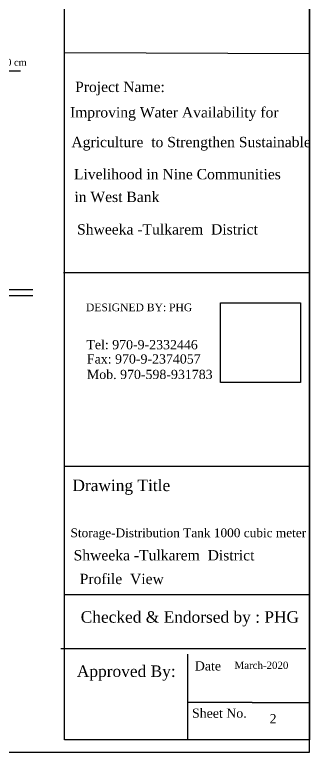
# Model space of a CAD drawing. Header units: centimetres. Extents: x 19229 to 39050, y 7691 to 15397.
# Drawn here: x 37990 to 38762, y 7691 to 9616 of the extents above; entities that cross this region are included whole.
import ezdxf
from ezdxf.enums import TextEntityAlignment as Align

# ---------------------------------------------------------------- set-up
doc = ezdxf.new("R2010")
doc.units = ezdxf.units.CM
doc.layers.get('0').update_dxf_attribs({"linetype": 'CONTINUOUS'})
doc.layers.add('FRAME', color=7, linetype='CONTINUOUS')
doc.styles.get("Standard").update_dxf_attribs({"font": 'times.ttf', "height": 20})
doc.styles.add('style3', font='times.ttf', dxfattribs={"height": 25})
picture_1 = doc.add_image_def('image3.jpg', size_in_pixel=(345, 343))

msp = doc.modelspace()

# ---------------------------------------------------------------- linework, layer by layer
at = {"color": 7}
for p, q in [((37671.8, 9469.4), (38005.7, 9469.4)), ((38037.6, 8898), (37044.9, 8898)), ((37029.9, 8883), (38037.6, 8883))]:
    msp.add_line(p, q, dxfattribs=at)
msp.add_lwpolyline([(38759.9, 10721.4), (38759.9, 7723.4), (38120.1, 7723.4)])
at = {"layer": 'FRAME', "linetype": 'Continuous', "ltscale": 0.05}
for p, q in [((38120.1, 7723.4), (38120.1, 10721.4)), ((38759.9, 7690.9), (38759.9, 9762.1))]:
    msp.add_line(p, q, dxfattribs=at)
at = {"layer": 'FRAME', "color": 0}
for p, q in [((38759.9, 7690.9), (38759.9, 10721.4)), ((34349.4, 7690.9), (38759.9, 7690.9))]:
    msp.add_line(p, q, dxfattribs=at)
at = {"layer": 'FRAME', "color": 7}
for p, q in [((38759.9, 7690.9), (38759.9, 9762.1)), ((38610.8, 7820.7), (38442.5, 7820.7))]:
    msp.add_line(p, q, dxfattribs=at)
at = {"layer": 'FRAME'}
for p, q in [((38120.1, 9517.5), (38759.9, 9514.8)), ((38757.3, 8942.2), (38117.5, 8942.2)), ((38119.9, 8437.9), (38759.7, 8437.9)), ((38761, 8101.9), (38121.2, 8101.9)), ((38750.9, 7961.1), (38111.1, 7961.1)), ((38442.5, 7723.4), (38442.5, 7946.6)), ((38610.8, 7820.7), (38759.9, 7820.7))]:
    msp.add_line(p, q, dxfattribs=at)

# ---------------------------------------------------------------- texts
at = {"color": 7, "style": 'style3'}
for s, height, p in [('Stirrups Diam 8 mm @20 cm', 18, (37699.9, 9483.1)), ('Tel: 970-9-2332446', 24, (38177.5, 8742.9)), ('Fax: 970-9-2374057', 24, (38178.9, 8705.6)), ('Mob. 970-598-931783', 24, (38178.9, 8665.3)), ('Drawing Title ', 30, (38141, 8372.7)), ('Sheet No.', 24, (38453.3, 7780.9)), ('2', 24, (38656, 7766.5))]:
    msp.add_text(s, height=height, dxfattribs=at).set_placement(p)
for s, height, p in [('Checked & Endorsed by : PHG', 30, (38447.8, 8040)), ('Approved By: ', 30, (38287.3, 7898.4)), ('Date ', 24, (38499.4, 7916.1))]:
    msp.add_text(s, height=height, dxfattribs=at).set_placement(p, align=Align.MIDDLE)
at = {"layer": 'FRAME', "color": 7}
for s, height, p in [('Project Name: ', 27, (38148, 9414.5, 3277.3)), ('Improving Water Availability for', 27, (38134.7, 9348, 12561.9)), ('Agriculture  to Strengthen Sustainable  ', 27, (38138.4, 9270.4, 12561.9)), ('Livelihood in Nine Communities', 27, (38145, 9186.6, 12561.9)), ('in West Bank', 27, (38146.1, 9127.3, 12561.9)), ('Shweeka -Tulkarem  District', 27, (38153.2, 9042.5, 3277.3)), ('Storage-Distribution Tank 1000 cubic meter', 23, (38136, 8252.2)), ('Shweeka -Tulkarem  District', 27, (38144.2, 8191.7, 3277.3)), ('Profile  View', 27, (38160.1, 8129.9))]:
    msp.add_text(s, height=height, dxfattribs=at).set_placement(p)
at = {"layer": 'FRAME', "style": 'style3', "oblique": 0, "width": 1}
msp.add_text('DESIGNED BY: PHG', height=20.059, rotation=359.9956, dxfattribs=at).set_placement((38176.3, 8842.3))
at = {"layer": 'FRAME', "color": 7}
msp.add_text('March-2020', height=18.84, dxfattribs=at).set_placement((38634.7, 7918.4), align=Align.MIDDLE)

# ---------------------------------------------------------------- pictures from other files: only their frames are drawn
at = {"color": 7, "ltscale": 20}
image = msp.add_image(picture_1, insert=(38527.5, 8656), size_in_units=(209.4, 208.2), dxfattribs=at)
image.dxf.flags = 7

doc.saveas('drawing.dxf')
